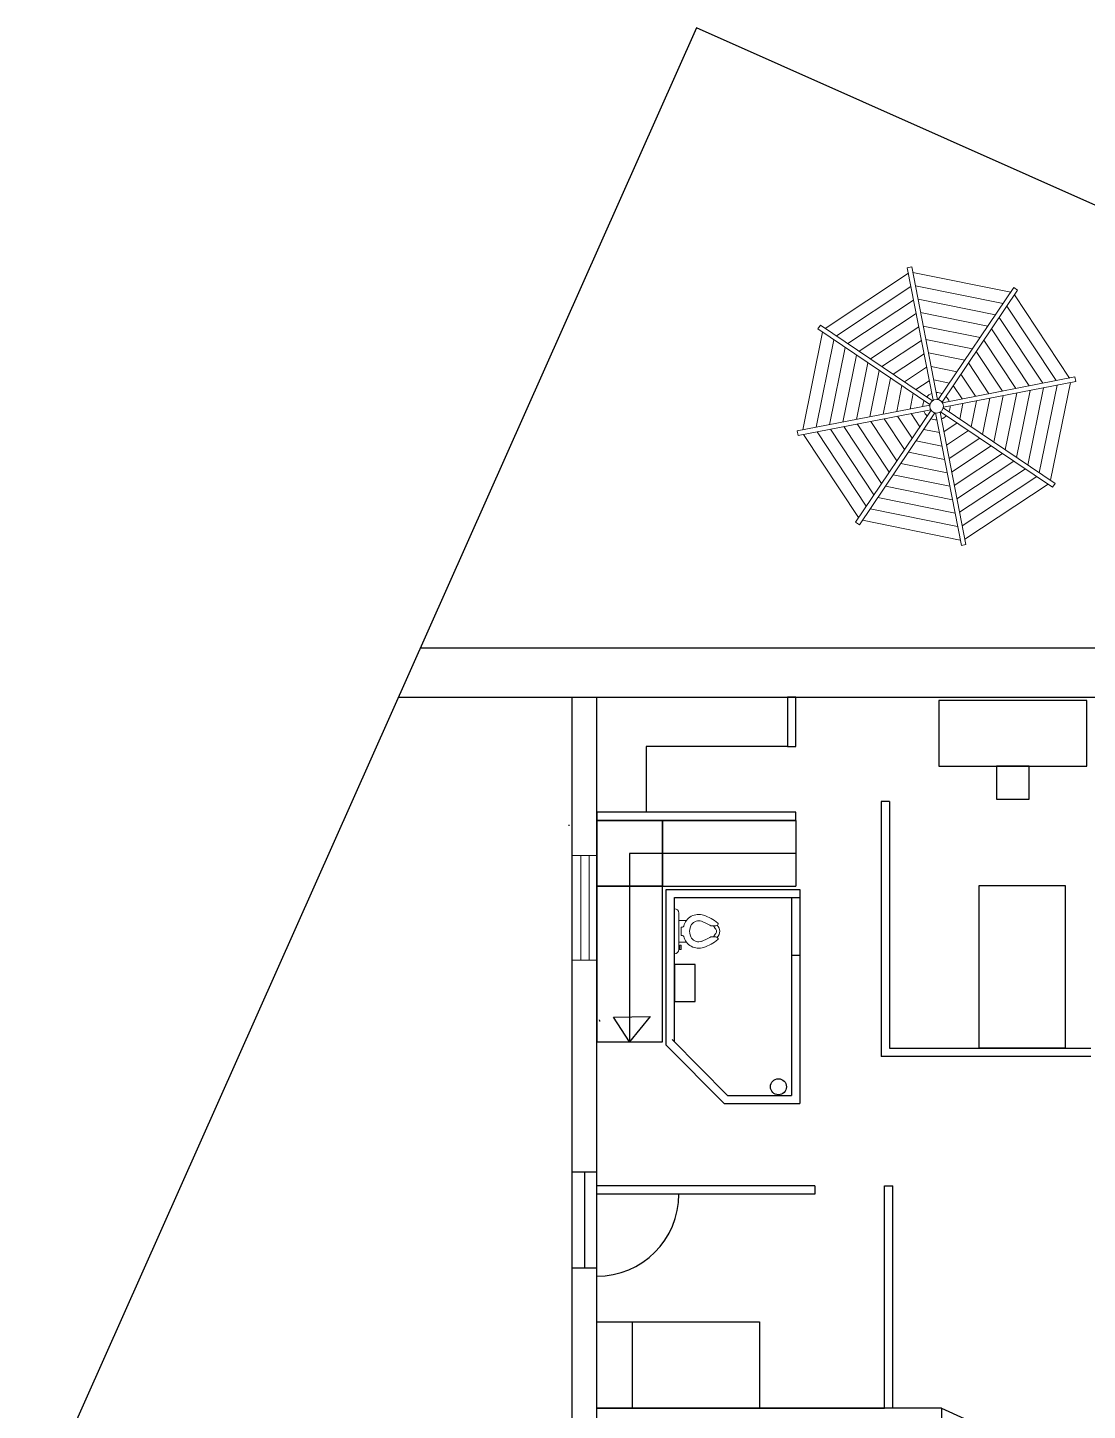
# Model space of a CAD drawing. Header units: inches. Extents: x 15 to 22798, y 21 to 21519.
# Drawn here: x 14394 to 15682, y 12446 to 14127 of the extents above; entities that cross this region are included whole.
import ezdxf

# ---------------------------------------------------------------- set-up
doc = ezdxf.new("R2010")
doc.units = ezdxf.units.IN
doc.header["$MEASUREMENT"] = 0
for name, color, linetype, lineweight in [('ARREDAMENTO', 8, 'Continuous', 13), ('ARREDI_attrezzature_furniture', 175, 'Continuous', 9), ('PORTE_finestre_doors_windows', 4, 'Continuous', 15)]:
    doc.layers.add(name, color=color, linetype=linetype, lineweight=lineweight)
doc.layers.add('ARREDI_attrezzature', color=175, linetype='Continuous')
doc.styles.add('ARCH', font='txt')
doc.styles.get("Standard").update_dxf_attribs({"font": 'Arial.ttf'})

# ---------------------------------------------------------------- blocks, each defined once
blk = doc.blocks.new('15PTOI06')
for p, q in [((8, 8.5), (8, -8.5)), ((11.5, 5), (8, 5)), ((9, 2), (9.765178, 2)), ((9, -2), (9, 2)), ((23.431562, 2.5), (24.727861, 2.5)), ((24.931034, 1.327586), (24.062054, 2.5)), ((11.5, -5), (8, -5)), ((9.765178, -2), (9, -2)), ((23.431562, -2.5), (24.690476, -2.5)), ((24.931034, -1.327586), (24.062054, -2.5)), ((8.5, -8), (8, -8)), ((8, -8.5), (9, -8.5)), ((9, -6.5), (8.5, -6.5)), ((8.5, -6.5), (8.5, -8)), ((9, -8.5), (9, -6.5))]:
    blk.add_line(p, q)
for centre, radius, start, end in [((6, 8.5), 2, 0, 90), ((17.25, 0.65), 7.210062, 71.816347, 166.116636), ((12, -13.75), 22.534695, 51.265418, 70.559965), ((9.765178, 2.5), 0.5, 270, 346.116636), ((19.118098, 0), 6.118098, 147.797266, 212.202734), ((17.25, 0.65), 4.210062, 71.816347, 142.891702), ((12, -13.75), 19.534695, 57.937508, 70.559965), ((23.431562, 4.5), 2, 237.937508, 270), ((24.727861, 4.5), 2, 270, 314.939898), ((23.666667, 0), 1.833333, 313.602819, 46.397181), ((23.166667, 0), 3.833333, 313.602819, 46.397181), ((25.787408, 3.438228), 0.5, 314.939898, 51.265418), ((9.765178, -2.5), 0.5, 13.883364, 90), ((17.25, -0.65), 7.210062, 193.883364, 288.183653), ((17.25, -0.65), 4.210062, 217.108298, 288.183653), ((12, 13.75), 19.534695, 289.440035, 302.062492), ((12, 13.75), 22.534695, 289.440035, 308.665009), ((23.431562, -4.5), 2, 90, 122.062492), ((24.690476, -4.5), 2, 44.162471, 90), ((25.766527, -3.454957), 0.5, 308.665009, 44.162471), ((6, -8.5), 2, 270, 0)]:
    blk.add_arc(centre, radius, start, end)
at = {"style": 'ARCH'}
for tag, p, flags in [('ITEM', (0, -19.5), 3), ('ROOM_NUMBER', (0, -28.5), 1)]:
    blk.add_attdef(tag, p, '', height=6, dxfattribs=dict(at, flags=flags))

msp = doc.modelspace()

# ---------------------------------------------------------------- linework, layer by layer
for p, q in [((14871.4, 13372.7), (16901.7, 13372.7)), ((15005.7, 13372.7), (16436.7, 13372.7)), ((14844.7, 13312.7), (15055.7, 13312.7)), ((15055.7, 13312.7), (15715.7, 13312.8)), ((15055.7, 13312.7), (15715.7, 13312.7)), ((15055.7, 12102.7), (15055.7, 13312.7)), ((15085.7, 12072.7), (15085.7, 13312.7)), ((15327.7, 13312.7), (15317.7, 13312.7)), ((15317.7, 13312.7), (15317.7, 13252.7)), ((15327.7, 13252.7), (15327.7, 13312.7)), ((15317.7, 13252.7), (15145.7, 13252.7)), ((15145.7, 13252.7), (15145.7, 13172.7)), ((15317.7, 13252.7), (15327.7, 13252.7)), ((15431.7, 13185.7), (15431.7, 12875.9)), ((15441.7, 13185.7), (15431.7, 13185.7)), ((15441.7, 13185.7), (15441.7, 12885.9)), ((15085.7, 13162.7), (15285.7, 13162.7)), ((15327.7, 13162.7), (15327.7, 13082.7)), ((15327.7, 13122.7), (15125.7, 13122.7)), ((15125.7, 13122.7), (15125.7, 12893.7)), ((15322.6, 13069), (15322.6, 12999)), ((15322.6, 13069), (15332.6, 13069)), ((15322.6, 12999), (15332.6, 12999)), ((15106, 12923.5), (15150.6, 12924.3)), ((15125.7, 12893.7), (15106, 12923.5)), ((15150.6, 12924.3), (15125.7, 12893.7)), ((15177.4, 12896.5), (15244.8, 12828.5)), ((15170.3, 12889.5), (15240.6, 12818.5)), ((15441.7, 12885.9), (15686.2, 12885.9)), ((15686.2, 12875.9), (15431.7, 12875.9)), ((15240.6, 12818.5), (15332.6, 12818.5)), ((15244.8, 12828.5), (15322.3, 12828.4)), ((15350.7, 12718.5), (15085.7, 12718.5)), ((15350.7, 12718.5), (15350.7, 12708.5)), ((15435.7, 12448.3), (15435.7, 12718.5)), ((15435.7, 12718.5), (15445.7, 12718.5)), ((15445.7, 12448.3), (15445.7, 12718.5)), ((15350.7, 12708.5), (15085.7, 12708.5)), ((15256.3, 12448.3), (15085.7, 12448.3)), ((15085.7, 12448.3), (15435.7, 12448.3)), ((15504.8, 12448.3), (15256.3, 12448.3)), ((15256.3, 12448.3), (15296.3, 12448.3)), ((15396.3, 12448.3), (15296.3, 12448.3)), ((15504.8, 12448.3), (15504.8, 12348.3)), ((15504.8, 12448.3), (15677.1, 12369.8))]:
    msp.add_line(p, q)
at = {"color": 7}
msp.add_line((15052.3, 13156.3), (15052.4, 13157.3), dxfattribs=at)
at = {"color": 4}
for p, q in [((15085.7, 12735), (15055.7, 12735)), ((15070.7, 12735), (15070.7, 12618.3)), ((15085.7, 12618.3), (15055.7, 12618.3))]:
    msp.add_line(p, q, dxfattribs=at)
for points in [[(14393.9, 12299.6), (16221.1, 11486.4), (17034.3, 13313.7), (15207.1, 14126.8)], [(15501.6, 13228.8), (15681.6, 13228.8), (15681.6, 13308.8), (15501.6, 13308.8)], [(15571.6, 13188.8), (15611.6, 13188.8), (15611.6, 13228.8), (15571.6, 13228.8)], [(15085.7, 13172.7), (15085.7, 13162.7), (15327.7, 13162.7), (15327.7, 13172.7)], [(15085.7, 13082.7), (15165.7, 13082.7), (15165.7, 13162.7), (15085.7, 13162.7)], [(15085.7, 13082.7), (15085.7, 12893.7), (15165.7, 12893.7), (15165.7, 13082.7)], [(15550.6, 13083.6), (15655.2, 13083.6), (15655.2, 12885.9), (15550.6, 12885.9)], [(15180.3, 12942.7), (15205.3, 12942.7), (15205.3, 12987.7), (15180.3, 12987.7)], [(15085.7, 12553), (15128.9, 12553), (15128.9, 12448.3), (15085.7, 12448.3)]]:
    msp.add_lwpolyline(points, close=True)
for points in [[(15327.7, 13162.7), (15165.7, 13162.7), (15165.7, 13082.7), (15327.7, 13082.7)], [(15273.7, 13162.7), (15327.7, 13162.7)], [(15170.3, 12889.6), (15170.3, 13079), (15332.6, 13079), (15332.6, 12818.5)], [(15180.3, 12893.6), (15180.3, 13069), (15322.6, 13069), (15322.3, 12828.5)], [(15085.7, 12448.3), (15085.7, 12553), (15283.5, 12553), (15283.5, 12448.3)]]:
    msp.add_lwpolyline(points)
msp.add_circle((15306.6, 12839), 9.7)
msp.add_arc((15085.7, 12708.5), 100, 270, 0)
at = {"layer": 'ARREDAMENTO', "linetype": 'Continuous'}
for p, q in [((15464.6, 13828.2), (15363.3, 13761.2)), ((15468.7, 13835.9), (15463.3, 13834.8)), ((15463.3, 13834.8), (15494.6, 13673.7)), ((15468.7, 13835.9), (15500.1, 13674.8)), ((15589, 13805.1), (15470, 13829.3)), ((15377.1, 13751.9), (15467.7, 13811.9)), ((15473.2, 13813), (15579.7, 13791.3)), ((15592.7, 13810.7), (15500.9, 13674.6)), ((15597.3, 13807.6), (15505.5, 13671.5)), ((15597.3, 13807.6), (15592.7, 13810.7)), ((15390.9, 13742.6), (15470.9, 13795.6)), ((15476.4, 13796.6), (15570.3, 13777.5)), ((15584.3, 13788.2), (15644.2, 13697.6)), ((15660.6, 13700.8), (15593.6, 13802)), ((15404.7, 13733.3), (15474.1, 13779.2)), ((15479.5, 13780.3), (15561, 13763.7)), ((15574.9, 13774.4), (15627.9, 13694.5)), ((15360.2, 13756.6), (15336.1, 13637.7)), ((15357.8, 13765), (15354.7, 13760.4)), ((15354.7, 13760.4), (15490.8, 13668.6)), ((15357.8, 13765), (15493.9, 13673.2)), ((15418.5, 13724), (15477.3, 13762.9)), ((15482.7, 13764), (15551.7, 13749.9)), ((15565.6, 13760.6), (15611.6, 13691.3)), ((15352.4, 13640.9), (15374, 13747.3)), ((15368.7, 13644), (15387.8, 13738)), ((15432.3, 13714.7), (15480.5, 13746.6)), ((15485.9, 13747.6), (15542.4, 13736.1)), ((15556.3, 13746.8), (15595.2, 13688.1)), ((15385.1, 13647.2), (15401.6, 13728.7)), ((15446.2, 13705.4), (15483.6, 13730.2)), ((15489.1, 13731.3), (15533.1, 13722.3)), ((15547, 13733), (15578.9, 13684.9)), ((15401.4, 13650.4), (15415.4, 13719.4)), ((15417.8, 13653.6), (15429.2, 13710.1)), ((15460, 13696.1), (15486.8, 13713.9)), ((15492.3, 13714.9), (15523.8, 13708.5)), ((15528.4, 13705.4), (15546.2, 13678.6)), ((15537.7, 13719.2), (15562.5, 13681.7)), ((15434.1, 13656.8), (15443, 13700.8)), ((15450.4, 13659.9), (15456.8, 13691.5)), ((15473.8, 13686.8), (15490, 13697.5)), ((15495.4, 13698.6), (15514.5, 13694.7)), ((15667.1, 13702.1), (15506, 13670.7)), ((15668.2, 13696.6), (15507.1, 13665.3)), ((15519.1, 13691.6), (15529.9, 13675.4)), ((15629, 13689), (15609.9, 13595)), ((15645.3, 13692.2), (15623.7, 13585.7)), ((15637.5, 13576.4), (15661.6, 13695.4)), ((15668.2, 13696.6), (15667.1, 13702.1)), ((15466.8, 13663.1), (15470.6, 13682.2)), ((15530.9, 13669.9), (15527, 13650.9)), ((15547.3, 13673.1), (15540.8, 13641.5)), ((15563.6, 13676.3), (15554.6, 13632.2)), ((15579.9, 13679.5), (15568.5, 13622.9)), ((15596.3, 13682.7), (15582.3, 13613.6)), ((15612.6, 13685.8), (15596.1, 13604.3)), ((15329.5, 13636.4), (15490.6, 13667.7)), ((15330.5, 13631), (15491.7, 13662.3)), ((15400.4, 13525.5), (15492.2, 13661.6)), ((15405, 13522.4), (15496.8, 13658.5)), ((15469.3, 13627.6), (15451.5, 13654.5)), ((15478.6, 13641.4), (15467.8, 13657.7)), ((15529, 13497.2), (15497.6, 13658.3)), ((15534.4, 13498.2), (15503.1, 13659.4)), ((15639.9, 13568.1), (15503.8, 13659.8)), ((15643, 13572.7), (15506.9, 13664.4)), ((15329.5, 13636.4), (15330.5, 13631)), ((15422.7, 13558.6), (15369.8, 13638.6)), ((15432.1, 13572.4), (15386.1, 13641.8)), ((15441.4, 13586.2), (15402.5, 13644.9)), ((15450.7, 13600), (15418.8, 13648.1)), ((15460, 13613.8), (15435.2, 13651.3)), ((15502.3, 13634.4), (15483.2, 13638.3)), ((15523.9, 13646.3), (15507.7, 13635.5)), ((15537.7, 13636.9), (15510.9, 13619.2)), ((15337.1, 13632.2), (15404.1, 13531)), ((15413.4, 13544.8), (15353.5, 13635.4)), ((15505.4, 13618.1), (15473.9, 13624.5)), ((15551.5, 13627.6), (15514.1, 13602.8)), ((15508.6, 13601.8), (15464.6, 13610.7)), ((15565.3, 13618.3), (15517.2, 13586.5)), ((15579.1, 13609), (15520.4, 13570.2)), ((15511.8, 13585.4), (15455.3, 13596.9)), ((15592.9, 13599.7), (15523.6, 13553.8)), ((15606.8, 13590.4), (15526.8, 13537.5)), ((15518.2, 13552.8), (15436.7, 13569.3)), ((15515, 13569.1), (15446, 13583.1)), ((15620.6, 13581.1), (15530, 13521.1)), ((15533.1, 13504.8), (15634.4, 13571.8)), ((15639.9, 13568.1), (15643, 13572.7)), ((15521.3, 13536.4), (15427.3, 13555.5)), ((15524.5, 13520.1), (15418, 13541.7)), ((15405, 13522.4), (15400.4, 13525.5)), ((15400.4, 13525.5), (15405, 13522.4)), ((15408.7, 13527.9), (15527.7, 13503.7)), ((15529, 13497.2), (15534.4, 13498.2))]:
    msp.add_line(p, q, dxfattribs=at)
at = {"layer": 'ARREDAMENTO'}
msp.add_line((15085.7, 12941.8), (15085.7, 12884.8), dxfattribs=at)
at = {"layer": 'ARREDAMENTO', "linetype": 'Continuous'}
msp.add_circle((15498.8, 13666.5), 8.32, dxfattribs=at)
for start, end in [(155.6034, 181.415), (110.6034, 136.4149), (65.6034, 91.4149), (20.6035, 46.415), (200.6034, 226.4149), (290.6034, 316.4151), (335.6035, 1.4149), (245.6035, 271.4149)]:
    msp.add_arc((15498.8, 13666.5), 16.6, start, end, dxfattribs=at)
at = {"layer": 'ARREDI_attrezzature'}
msp.add_arc((15089.9, 12920), 1.05, 160.4441, 279.843, dxfattribs=at)
at = {"layer": 'PORTE_finestre_doors_windows', "color": 4}
for p, q in [((15085.7, 13120.1), (15055.7, 13120.1)), ((15069.2, 13120.1), (15064.2, 13120.1)), ((15066.4, 13120.1), (15066.4, 12993.4)), ((15076.4, 12992.8), (15076.4, 13120.1)), ((15085.7, 12992.8), (15055.7, 12992.8)), ((15064.2, 12992.8), (15074.2, 12992.8))]:
    msp.add_line(p, q, dxfattribs=at)

# ---------------------------------------------------------------- block references
at = {"layer": 'ARREDAMENTO', "xscale": 2.619047619047628, "yscale": 2.619047619047628, "zscale": 2.619047619047628, "rotation": 359.9996116269203}
msp.add_blockref('15PTOI06', (15164.6, 13028), dxfattribs=at)

# ---------------------------------------------------------------- texts
at = {"layer": 'ARREDI_attrezzature_furniture', "flags": 9}
msp.add_attdef('COPYRIGHT', (15083.2, 12616.3), 'Copyright progeSOFT - All rights reserved. This library is protected by international copyright laws.', height=0.000136, dxfattribs=at)

doc.saveas('drawing.dxf')
